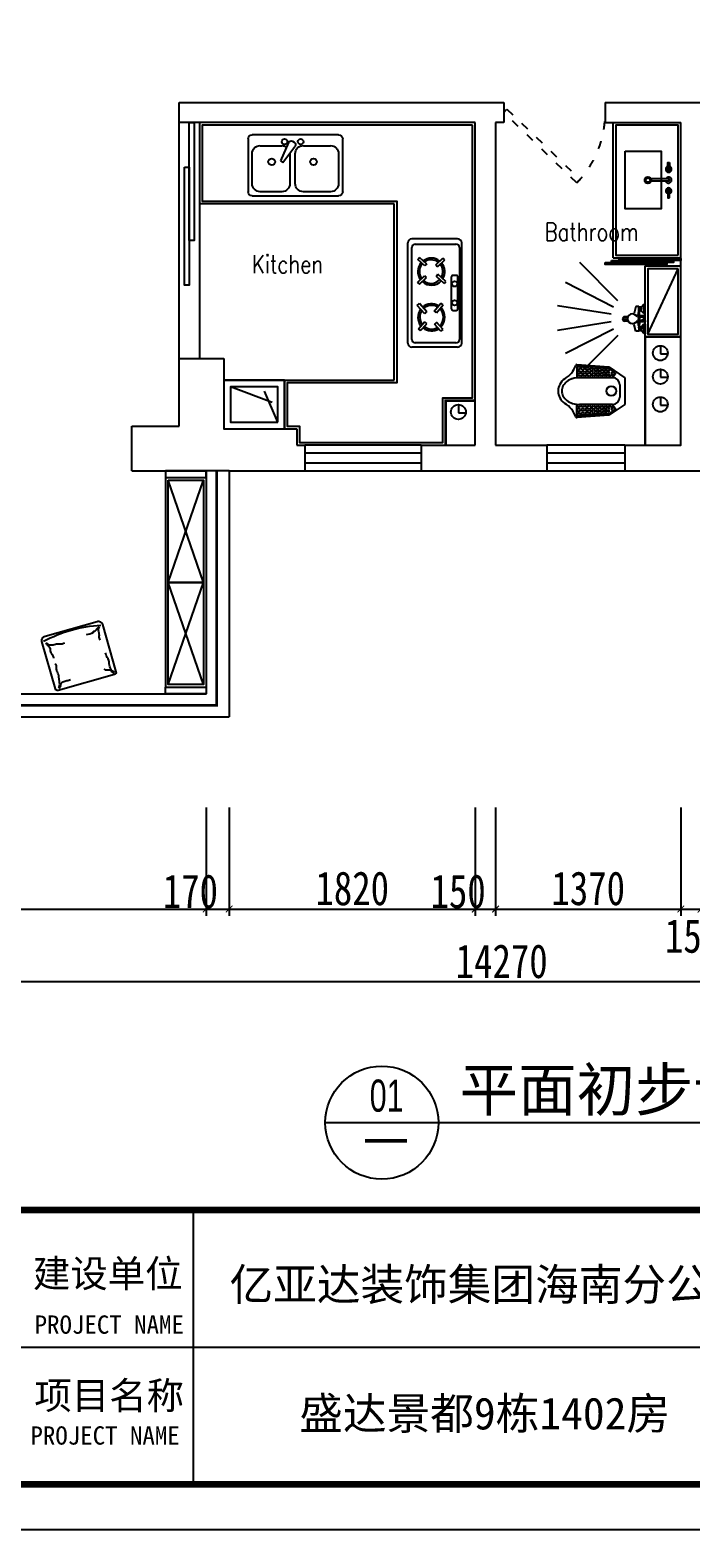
# Model space of a CAD drawing. Header units: millimetres. Extents: x -77055 to 331180, y -861586 to -491011.
# Drawn here: x 41169 to 46057, y -842693 to -831600 of the extents above; entities that cross this region are included whole.
import ezdxf
from ezdxf.enums import TextEntityAlignment as Align

# ---------------------------------------------------------------- set-up
doc = ezdxf.new("R2010")
doc.units = ezdxf.units.MM
doc.header["$PDMODE"] = 3
doc.linetypes.add('ACAD_ISO03W100', pattern=[30, 12, -18])
for name, color, linetype in [('0-01图框模板说明', 2, 'Continuous'), ('0-02图框细线', 136, 'Continuous'), ('250', 250, 'Continuous'), ('DOOR【门】', 1, 'Continuous'), ('IDS-FIXT', 31, 'Continuous'), ('IFF-Furn', 51, 'Continuous'), ('IFF-FURN-DETAIL', 56, 'Continuous'), ('JP-洁具灶具', 2, 'Continuous'), ('PUB_TEXT', 7, 'Continuous'), ('家具外线', 4, 'Continuous')]:
    doc.layers.add(name, color=color, linetype=linetype)
doc.styles.add('_SIMPLEX', font='SIMPLEX.shx', dxfattribs={"width": 0.8})
doc.styles.add('ar', font='arial.ttf')
doc.styles.add('DIM', font='simhei.ttf', dxfattribs={"width": 0.8})
doc.styles.add('DIM_FONT', font='SIMPLEX.shx', dxfattribs={"width": 0.8})
doc.styles.get("Standard").update_dxf_attribs({"font": 'simhei.ttf'})
doc.styles.add('黑体', font='simhei.ttf')
doc.dimstyles.new('1-50', dxfattribs={"dimscale": 50, "dimtxt": 5, "dimasz": 1, "dimexe": 1, "dimexo": 0.1, "dimgap": 0.5, "dimtad": 1, "dimdec": 0, "dimdsep": 46, "dimtxsty": 'DIM', "dimblk": 'ARCHTICK', "dimcen": 4, "dimdle": 1, "dimclrd": 3, "dimclre": 3, "dimclrt": 1, "dimadec": 0, "dimazin": 0, "dimtfac": 1, "dimtdec": 0, "dimtmove": 2, "dimatfit": 3, "dimldrblk": 'DOT', "dimfxl": 15, "dimfxlon": 1, "dimarcsym": 0})

# ---------------------------------------------------------------- blocks, each defined once
blk = doc.blocks.new('_ArchTick')
at = {"color": 0, "linetype": 'ByBlock', "const_width": 0.15}
blk.add_lwpolyline([(-0.5, -0.5), (0.5, 0.5)], dxfattribs=at)
blk = doc.blocks.new('*D182')
at = {"layer": '250', "color": 3, "lineweight": -2}
for p, q in [((37882, -837351), (37882, -838151)), ((42472, -837351), (42472, -838151)), ((37832, -838101), (42522, -838101))]:
    blk.add_line(p, q, dxfattribs=at)
at = {"layer": 'Defpoints', "color": 0}
for p in [(37882, -836876), (42472, -836946), (42472, -838101)]:
    blk.add_point(p, dxfattribs=at)
at = {"layer": '250', "color": 3, "lineweight": -2, "xscale": 50, "yscale": 50, "zscale": 50, "rotation": 180}
blk.add_blockref('_ArchTick', (37882, -838101), dxfattribs=at)
at = {"layer": '250', "color": 3, "lineweight": -2, "xscale": 50, "yscale": 50, "zscale": 50}
blk.add_blockref('_ArchTick', (42472, -838101), dxfattribs=at)
at = {"layer": '250', "color": 1, "insert": (40177, -837949), "char_height": 250, "attachment_point": 5, "style": 'DIM'}
blk.add_mtext('4590', dxfattribs=at)
blk = doc.blocks.new('_Dot')
at = {"color": 0, "linetype": 'ByBlock', "lineweight": -2}
blk.add_line((-0.5, 0), (-1, 0), dxfattribs=at)
at = {"color": 0, "linetype": 'ByBlock', "const_width": 0.5}
blk.add_lwpolyline([(-0.25, 0, 1), (0.25, 0, 1)], format="xyb", close=True, dxfattribs=at)
blk = doc.blocks.new('*D183')
at = {"layer": '250', "color": 3, "lineweight": -2}
for p, q in [((42472, -837351), (42472, -838151)), ((42642, -837351), (42642, -838151)), ((42422, -838101), (42692, -838101))]:
    blk.add_line(p, q, dxfattribs=at)
at = {"layer": 'Defpoints', "color": 0}
for p in [(42472, -836946), (42642, -837116), (42642, -838101)]:
    blk.add_point(p, dxfattribs=at)
at = {"layer": '250', "color": 3, "lineweight": -2, "xscale": 50, "yscale": 50, "zscale": 50, "rotation": 180}
blk.add_blockref('_ArchTick', (42472, -838101), dxfattribs=at)
at = {"layer": '250', "color": 3, "lineweight": -2, "xscale": 50, "yscale": 50, "zscale": 50}
blk.add_blockref('_ArchTick', (42642, -838101), dxfattribs=at)
at = {"layer": '250', "color": 1, "insert": (42355, -837971), "char_height": 250, "attachment_point": 5, "style": 'DIM'}
blk.add_mtext('170', dxfattribs=at)
blk = doc.blocks.new('*D184')
at = {"layer": '250', "color": 3, "lineweight": -2}
for p, q in [((42642, -837351), (42642, -838151)), ((44462, -837351), (44462, -838151)), ((42592, -838101), (44512, -838101))]:
    blk.add_line(p, q, dxfattribs=at)
at = {"layer": 'Defpoints', "color": 0}
for p in [(44462, -835106), (42642, -837116), (44462, -838101)]:
    blk.add_point(p, dxfattribs=at)
at = {"layer": '250', "color": 3, "lineweight": -2, "xscale": 50, "yscale": 50, "zscale": 50, "rotation": 180}
blk.add_blockref('_ArchTick', (42642, -838101), dxfattribs=at)
at = {"layer": '250', "color": 3, "lineweight": -2, "xscale": 50, "yscale": 50, "zscale": 50}
blk.add_blockref('_ArchTick', (44462, -838101), dxfattribs=at)
at = {"layer": '250', "color": 1, "insert": (43552, -837949), "char_height": 250, "attachment_point": 5, "style": 'DIM'}
blk.add_mtext('1820', dxfattribs=at)
blk = doc.blocks.new('*D185')
at = {"layer": '250', "color": 3, "lineweight": -2}
for p, q in [((44462, -837351), (44462, -838151)), ((44612, -837351), (44612, -838151)), ((44412, -838101), (44662, -838101))]:
    blk.add_line(p, q, dxfattribs=at)
at = {"layer": 'Defpoints', "color": 0}
for p in [(44462, -835106), (44612, -835106), (44612, -838101)]:
    blk.add_point(p, dxfattribs=at)
at = {"layer": '250', "color": 3, "lineweight": -2, "xscale": 50, "yscale": 50, "zscale": 50, "rotation": 180}
blk.add_blockref('_ArchTick', (44462, -838101), dxfattribs=at)
at = {"layer": '250', "color": 3, "lineweight": -2, "xscale": 50, "yscale": 50, "zscale": 50}
blk.add_blockref('_ArchTick', (44612, -838101), dxfattribs=at)
at = {"layer": '250', "color": 1, "insert": (44335, -837971), "char_height": 250, "attachment_point": 5, "style": 'DIM'}
blk.add_mtext('150', dxfattribs=at)
blk = doc.blocks.new('*D186')
at = {"layer": '250', "color": 3, "lineweight": -2}
for p, q in [((44612, -837351), (44612, -838151)), ((45982, -837351), (45982, -838151)), ((44562, -838101), (46032, -838101))]:
    blk.add_line(p, q, dxfattribs=at)
at = {"layer": 'Defpoints', "color": 0}
for p in [(45982, -834306), (44612, -835106), (45982, -838101)]:
    blk.add_point(p, dxfattribs=at)
at = {"layer": '250', "color": 3, "lineweight": -2, "xscale": 50, "yscale": 50, "zscale": 50, "rotation": 180}
blk.add_blockref('_ArchTick', (44612, -838101), dxfattribs=at)
at = {"layer": '250', "color": 3, "lineweight": -2, "xscale": 50, "yscale": 50, "zscale": 50}
blk.add_blockref('_ArchTick', (45982, -838101), dxfattribs=at)
at = {"layer": '250', "color": 1, "insert": (45297, -837949), "char_height": 250, "attachment_point": 5, "style": 'DIM'}
blk.add_mtext('1370', dxfattribs=at)
blk = doc.blocks.new('*D187')
at = {"layer": '250', "color": 3, "lineweight": -2}
for p, q in [((45982, -837351), (45982, -838151)), ((46132, -837351), (46132, -838151)), ((45932, -838101), (46182, -838101))]:
    blk.add_line(p, q, dxfattribs=at)
at = {"layer": 'Defpoints', "color": 0}
for p in [(45982, -834306), (46132, -835106), (46132, -838101)]:
    blk.add_point(p, dxfattribs=at)
at = {"layer": '250', "color": 3, "lineweight": -2, "xscale": 50, "yscale": 50, "zscale": 50, "rotation": 180}
blk.add_blockref('_ArchTick', (45982, -838101), dxfattribs=at)
at = {"layer": '250', "color": 3, "lineweight": -2, "xscale": 50, "yscale": 50, "zscale": 50}
blk.add_blockref('_ArchTick', (46132, -838101), dxfattribs=at)
at = {"layer": '250', "color": 1, "insert": (46068, -838301), "char_height": 250, "attachment_point": 5, "style": 'DIM'}
blk.add_mtext('150', dxfattribs=at)
blk = doc.blocks.new('*D193')
at = {"layer": '250', "color": 3, "lineweight": -2}
for p, q in [((37522, -837889), (37522, -838689)), ((51792, -837889), (51792, -838689)), ((51842, -838639), (37472, -838639))]:
    blk.add_line(p, q, dxfattribs=at)
at = {"layer": 'Defpoints', "color": 0}
for p in [(37522, -837254), (51792, -837254), (37522, -838639)]:
    blk.add_point(p, dxfattribs=at)
at = {"layer": '250', "color": 3, "lineweight": -2, "xscale": 50, "yscale": 50, "zscale": 50, "rotation": 180}
blk.add_blockref('_ArchTick', (37522, -838639), dxfattribs=at)
at = {"layer": '250', "color": 3, "lineweight": -2, "xscale": 50, "yscale": 50, "zscale": 50}
blk.add_blockref('_ArchTick', (51792, -838639), dxfattribs=at)
at = {"layer": '250', "color": 1, "insert": (44657, -838488), "char_height": 250, "attachment_point": 5, "style": 'DIM'}
blk.add_mtext('14270', dxfattribs=at)
blk = doc.blocks.new('A$C54042851')
at = {"layer": 'PUB_TEXT', "color": 5, "style": '_SIMPLEX', "width": 0.8}
for s, p in [('Bathroom', (5038, 223)), ('Kitchen', (2874, -16))]:
    blk.add_text(s, height=133.3, dxfattribs=at).set_placement(p)
blk = doc.blocks.new('FBVC8')
at = {"color": 3, "ltscale": 100}
for p, q in [((-160997, -537259), (-161014, -537023)), ((-160988, -537256), (-161004, -537030)), ((-160996, -537021), (-160915, -537021)), ((-160917, -537043), (-160917, -537286)), ((-160917, -537286), (-160917, -537043)), ((-160640, -537021), (-160720, -537021)), ((-160719, -537286), (-160719, -537043)), ((-160648, -537256), (-160631, -537030)), ((-160622, -537023), (-160639, -537259)), ((-160917, -537376), (-160997, -537259)), ((-160951, -537310), (-160988, -537256)), ((-160917, -537286), (-160951, -537310)), ((-160639, -537259), (-160719, -537376)), ((-160719, -537286), (-160684, -537310)), ((-160684, -537310), (-160648, -537256)), ((-160719, -537376), (-160917, -537376)), ((-160773, -537340), (-160863, -537340))]:
    blk.add_line(p, q, dxfattribs=at)
for centre, radius in [((-160989, -537037), 10.3), ((-160986, -537067), 10.3), ((-160982, -537099), 10.3), ((-160958, -537037), 10.3), ((-160956, -537067), 10.3), ((-160955, -537099), 10.3), ((-160928, -537036), 10.3), ((-160928, -537066), 10.3), ((-160928, -537097), 10.3), ((-160708, -537036), 10.3), ((-160708, -537066), 10.3), ((-160708, -537097), 10.3), ((-160681, -537099), 10.3), ((-160680, -537067), 10.3), ((-160678, -537037), 10.3), ((-160654, -537099), 10.3), ((-160650, -537067), 10.3), ((-160647, -537037), 10.3), ((-160980, -537131), 10.3), ((-160978, -537163), 10.3), ((-160976, -537193), 10.3), ((-160954, -537131), 10.3), ((-160953, -537163), 10.3), ((-160953, -537193), 10.3), ((-160928, -537130), 10.3), ((-160928, -537162), 10.3), ((-160928, -537192), 10.3), ((-160708, -537130), 10.3), ((-160708, -537162), 10.3), ((-160708, -537192), 10.3), ((-160683, -537163), 10.3), ((-160683, -537193), 10.3), ((-160682, -537131), 10.3), ((-160660, -537193), 10.3), ((-160658, -537163), 10.3), ((-160656, -537131), 10.3), ((-160975, -537223), 10.3), ((-160975, -537252), 10.3), ((-160951, -537223), 10.3), ((-160951, -537252), 10.3), ((-160951, -537290), 10.3), ((-160928, -537222), 10.3), ((-160928, -537251), 10.3), ((-160927, -537278), 10.3), ((-160818, -537277), 36), ((-160708, -537278), 10.3), ((-160708, -537222), 10.3), ((-160708, -537251), 10.3), ((-160685, -537223), 10.3), ((-160685, -537252), 10.3), ((-160685, -537290), 10.3), ((-160661, -537223), 10.3), ((-160661, -537252), 10.3)]:
    blk.add_circle(centre, radius, dxfattribs=at)
for centre, radius, start, end in [((-161067, -536842), 182, 288.9437, 330.2147), ((-160802, -537013), 134, 119.1312, 143.3787), ((-160777, -537031), 138, 143.3787, 162.8884), ((-160802, -537013), 107, 119.1312, 143.3787), ((-160818, -536985), 102, 90, 119.1312), ((-160818, -536985), 74.5, 90, 119.1312), ((-160818, -536985), 102, 60.8688, 90), ((-160818, -536985), 74.5, 60.8688, 90), ((-160834, -537013), 107, 36.6213, 60.8688), ((-160834, -537013), 134, 36.6213, 60.8688), ((-160858, -537031), 138, 17.1116, 36.6213), ((-160569, -536842), 182, 209.7853, 251.0563), ((-160996, -537030), 9, 90, 184.2364), ((-160738, -537043), 179, 162.8884, 180), ((-160898, -537043), 179, 0, 17.1116), ((-160640, -537030), 9, 355.7636, 90), ((-160631, -537023), 9, 355.7636, 71.0563), ((-160863, -537286), 54, 180, 270), ((-160773, -537286), 54, 270, 0)]:
    blk.add_arc(centre, radius, start, end, dxfattribs=at)
at = {"layer": '家具外线'}
blk.add_arc((-161005, -537023), 9, 108.9437, 184.2364, dxfattribs=at)
at = {"color": 3, "ltscale": 100, "style": 'DIM_FONT', "width": 0.8, "flags": 9}
for tag in ['YSIZE', 'XSIZE']:
    blk.add_attdef(tag, (-160719, -537376), '', height=0.45, rotation=180, dxfattribs=at)
blk = doc.blocks.new('941RFD')
at = {"color": 2}
for p, q in [((40964, 8550), (40841, 8550)), ((40964, 8532), (40841, 8532))]:
    blk.add_line(p, q, dxfattribs=at)
for points in [[(40643, 8754), (40909, 8754), (40909, 8328), (40643, 8328)], [(40971, 8671), (40971, 8613), (40959, 8613), (40959, 8671)], [(40971, 8411), (40971, 8469), (40959, 8469), (40959, 8411)]]:
    blk.add_lwpolyline(points, close=True, dxfattribs=at)
for radius in [24, 16]:
    blk.add_circle((40812, 8541), radius, dxfattribs=at)
for centre, radius, start, end in [((40841, 8541), 8.57, 90, 270), ((40965, 8621), 22, 105.2764, 74.7237), ((40965, 8541), 22, 202.9179, 157.0821), ((40964, 8541), 8.57, 270, 90), ((40965, 8461), 22, 285.2764, 254.7237)]:
    blk.add_arc(centre, radius, start, end, dxfattribs=at)
blk = doc.blocks.new('A$C761A5A90')
at = {"color": 8, "ltscale": 120}
for p, q in [((-77, 233), (-258, 589)), ((-23, 251), (-86, 646)), ((34, 251), (96, 646)), ((87, 233), (269, 589)), ((-123, 200), (-405, 483)), ((133, 200), (416, 483))]:
    blk.add_line(p, q, dxfattribs=at)
at = {"layer": 'IDS-FIXT'}
for p, q in [((-20, 123), (-17, 151)), ((-19, 124), (-16, 147)), ((-14, 126), (-12, 139)), ((12, 127), (10, 139)), ((17, 125), (14, 147)), ((18, 125), (15, 151)), ((-108, 8), (-89, 27)), ((-108, 0), (-108, 8)), ((-108, 8), (-40, 8)), ((-40, 0), (-108, 0)), ((-92, 68), (-44, 81)), ((-92, 45), (-92, 68)), ((-87, 45), (-92, 45)), ((-89, 41), (-87, 43)), ((-89, 33), (-89, 41)), ((-89, 41), (-86, 41)), ((-87, 31), (-89, 33)), ((-86, 33), (-89, 33)), ((-89, 27), (-87, 27)), ((-87, 45), (-87, 43)), ((-61, 45), (-87, 45)), ((-87, 43), (-74, 43)), ((-87, 27), (-87, 31)), ((-87, 31), (-74, 31)), ((-87, 27), (-74, 27)), ((-86, 41), (-84, 43)), ((-86, 41), (-86, 33)), ((-86, 33), (-83, 31)), ((-77, 41), (-79, 43)), ((-79, 31), (-77, 33)), ((-77, 33), (-77, 41)), ((-77, 41), (-74, 41)), ((-77, 33), (-74, 33)), ((-61, 43), (-74, 43)), ((-71, 41), (-74, 41)), ((-71, 33), (-74, 33)), ((-61, 31), (-74, 31)), ((-61, 27), (-74, 27)), ((-71, 41), (-69, 43)), ((-71, 33), (-71, 41)), ((-69, 31), (-71, 33)), ((-63, 33), (-66, 31)), ((-63, 41), (-65, 43)), ((-63, 41), (-63, 33)), ((-59, 41), (-63, 41)), ((-63, 33), (-59, 33)), ((-61, 45), (-61, 43)), ((-50, 45), (-61, 45)), ((-59, 41), (-61, 43)), ((-61, 31), (-59, 33)), ((-61, 27), (-61, 31)), ((-59, 27), (-61, 27)), ((-59, 33), (-59, 41)), ((-40, 8), (-59, 27)), ((-40, 8), (-40, 0)), ((-16, 57), (-27, 70)), ((-22, 44), (-15, 44)), ((-22, 0), (-22, 44)), ((-12, 0), (-22, 0)), ((-14, 47), (-14, 51)), ((-14, 47), (0, 47)), ((-11, 6), (-14, 42)), ((-14, 42), (0, 42)), ((-9, 6), (-12, 42)), ((-12, 18), (-12, 0)), ((-11, 8), (0, 8)), ((-11, 6), (0, 6)), ((14, 47), (0, 47)), ((14, 42), (0, 42)), ((11, 8), (0, 8)), ((11, 6), (0, 6)), ((9, 6), (12, 42)), ((11, 6), (14, 42)), ((12, 18), (12, 0)), ((12, 0), (22, 0)), ((14, 47), (14, 51)), ((22, 44), (15, 44)), ((16, 57), (27, 70)), ((22, 0), (22, 44)), ((38, 8), (57, 27)), ((38, 8), (38, 0)), ((106, 8), (38, 8)), ((38, 0), (73, 0)), ((90, 68), (42, 81)), ((48, 45), (59, 45)), ((57, 41), (59, 43)), ((57, 33), (57, 41)), ((57, 41), (61, 41)), ((59, 31), (57, 33)), ((61, 33), (57, 33)), ((57, 27), (59, 27)), ((59, 45), (59, 43)), ((59, 45), (85, 45)), ((59, 43), (72, 43)), ((59, 27), (59, 31)), ((59, 31), (72, 31)), ((59, 27), (72, 27)), ((61, 41), (63, 43)), ((61, 41), (61, 33)), ((61, 33), (64, 31)), ((69, 41), (67, 43)), ((67, 31), (69, 33)), ((69, 41), (72, 41)), ((69, 33), (69, 41)), ((69, 33), (72, 33)), ((85, 43), (72, 43)), ((75, 41), (72, 41)), ((75, 33), (72, 33)), ((85, 31), (72, 31)), ((85, 27), (72, 27)), ((73, 0), (93, 0)), ((75, 41), (77, 43)), ((75, 33), (75, 41)), ((77, 31), (75, 33)), ((84, 33), (81, 31)), ((84, 41), (82, 43)), ((84, 41), (84, 33)), ((87, 41), (84, 41)), ((84, 33), (87, 33)), ((85, 45), (85, 43)), ((85, 45), (90, 45)), ((87, 41), (85, 43)), ((85, 31), (87, 33)), ((85, 27), (85, 31)), ((87, 27), (85, 27)), ((87, 33), (87, 41)), ((106, 8), (87, 27)), ((90, 45), (90, 68)), ((93, 0), (106, 0)), ((106, 0), (106, 8))]:
    blk.add_line(p, q, dxfattribs=at)
for centre, radius, start, end in [((0, 93), 36.1, 319.5542, 220.4458), ((1, 149), 18, 95.4923, 174.5077), ((1, 145), 17.5, 96.9811, 173.0189), ((2, 139), 20.4, 99.0595, 154.6803), ((-1, 137), 11, 87.2058, 172.4054), ((-3, 149), 18, 5.4923, 84.5077), ((-3, 145), 17.5, 6.9811, 83.0189), ((-4, 139), 20.4, 25.3197, 80.9405), ((0, 137), 11, 7.5946, 92.7942), ((-3, 339), 301, 257.8397, 266.4081), ((-47, 38), 11.4, 98.8068, 145.204), ((-41, -1), 46.4, 73.3881, 101.84), ((-42, 6), 44.3, 59.2774, 98.8068), ((-51, 111), 30.8, 284.3003, 301.8624), ((-31, 33), 11.7, 39.2318, 73.3881), ((-1, 66), 25.6, 172.7672, 237.1919), ((-23, 51), 8.55, 0, 40.4458), ((-10, 45), 4.75, 143.1301, 216.8699), ((0, 27), 24.2, 241.9275, 298.0725), ((23, 51), 8.55, 139.5542, 180), ((10, 45), 4.75, 323.1301, 36.8699), ((-1, 66), 25.6, 308.018, 2.6898), ((40, 6), 44.3, 81.1932, 120.7226), ((-3, 339), 301, 274.7401, 282.1603), ((29, 33), 11.7, 106.6119, 127.7119), ((39, -1), 46.4, 78.16, 106.6119), ((49, 111), 30.8, 241.6884, 255.6997), ((45, 38), 11.4, 34.796, 81.1932)]:
    blk.add_arc(centre, radius, start, end, dxfattribs=at)
blk = doc.blocks.new('DWQ129')
for p, q in [((-370, 0), (370, 0)), ((-400, -368), (-400, -30)), ((-369, -356), (-369, -54)), ((-344, -29), (336, -29)), ((361, -54), (361, -356)), ((400, -368), (400, -30)), ((-370, -398), (370, -398)), ((336, -381), (-344, -381))]:
    blk.add_line(p, q)
at = {"color": 251}
for p, q in [((-278, -94), (-265, -79)), ((-278, -94), (-227, -140)), ((-265, -79), (-212, -126)), ((-153, -126), (-92, -70)), ((-139, -140), (-78, -85)), ((-92, -70), (-78, -85)), ((78, -71), (64, -85)), ((64, -85), (115, -138)), ((78, -71), (128, -124)), ((200, -126), (248, -75)), ((213, -141), (262, -86)), ((248, -75), (262, -86)), ((-282, -245), (-230, -197)), ((-271, -262), (-217, -213)), ((-146, -211), (-88, -261)), ((-134, -194), (-76, -245)), ((69, -268), (122, -211)), ((193, -220), (245, -274)), ((208, -207), (257, -258)), ((-282, -245), (-271, -262)), ((116, -321), (-115, -321)), ((-88, -261), (-76, -245)), ((69, -268), (84, -281)), ((84, -281), (138, -222)), ((245, -274), (257, -258)), ((-129, -335), (-129, -357)), ((-115, -370), (116, -370)), ((130, -357), (130, -335))]:
    blk.add_line(p, q, dxfattribs=at)
for centre in [(-73, -346), (67, -346)]:
    blk.add_circle(centre, 19.6, dxfattribs=at)
for centre, radius, start, end in [((370, -30), 30, 0, 90), ((-370, -30), 30, 90, 180), ((-344, -54), 25, 90, 180), ((336, -54), 25, 0, 90), ((-370, -368), 30, 180, 270), ((-344, -356), 25, 180, 270), ((336, -356), 25, 270, 0), ((370, -368), 30, 270, 360)]:
    blk.add_arc(centre, radius, start, end)
for centre, radius, start, end in [((-180, -174), 100, 52.3252, 129.7981), ((-179, -176), 87.6, 55.2274, 128.3044), ((-180, -174), 100, 327.6771, 40.8385), ((158, -174), 100, 137.5778, 226.0933), ((158, -174), 100, 48.4879, 126.1121), ((158, -172), 87.1, 47.4394, 125.8291), ((-180, -174), 100, 141.2751, 212.8912), ((-179, -176), 87.6, 141.4482, 209.989), ((-183, -171), 54, 208.967, 230.3249), ((-183, -171), 54, 122.9102, 144.3257), ((-183, -171), 54, 34.8915, 56.2494), ((-183, -171), 54, 313.1496, 334.5651), ((-179, -176), 87.6, 329.1709, 42.0403), ((158, -172), 87.1, 139.0196, 227.1419), ((163, -170), 57.9, 126.7687, 146.6963), ((163, -170), 57.9, 224.7715, 244.8471), ((163, -170), 57.9, 300.9043, 320.8319), ((163, -170), 57.9, 29.7341, 49.8097), ((158, -172), 87.1, 321.7714, 34.6707), ((158, -174), 100, 321.4884, 37.6396), ((-180, -174), 100, 224.3779, 316.2002), ((-179, -176), 87.6, 223.1761, 316.027), ((-115, -335), 13.7, 90, 180), ((158, -174), 100, 237.5886, 310.0227), ((158, -172), 87.1, 240.4139, 308.581), ((116, -335), 13.7, 0, 90), ((-115, -357), 13.7, 180, 270), ((116, -357), 13.7, 270, 0)]:
    blk.add_arc(centre, radius, start, end, dxfattribs=at)
blk = doc.blocks.new('adsfsfe')
at = {"color": 2, "linetype": 'Continuous'}
for p, q in [((-320, 0), (320, 0)), ((-350, -420), (-350, -30)), ((350, -30), (350, -420)), ((320, -450), (-320, -450))]:
    blk.add_line(p, q, dxfattribs=at)
at = {"color": 1, "linetype": 'Continuous'}
for p, q in [((-320, -90), (-320, -311)), ((-100, -30), (-260, -30)), ((-40, -310), (-40, -90)), ((-1, -90), (-1, -311)), ((260, -30), (59, -30)), ((320, -311), (320, -90)), ((-109, -257), (-92, -247)), ((-109, -257), (-92, -247)), ((-51, -393), (-109, -257)), ((-51, -393), (-109, -257)), ((-92, -247), (-3, -365)), ((-92, -247), (-3, -365)), ((-260, -370), (-100, -370)), ((-22, -403), (-9, -395)), ((-22, -403), (-9, -395)), ((59, -370), (260, -370))]:
    blk.add_line(p, q, dxfattribs=at)
at = {"color": 2, "linetype": 'Continuous'}
for centre, start, end in [((-320, -30), 90, 180), ((-320, -30), 90, 180), ((320, -30), 0, 90), ((320, -30), 0, 90), ((-320, -420), 180, 270), ((-320, -420), 180, 270), ((320, -420), 270, 0), ((320, -420), 270, 0)]:
    blk.add_arc(centre, 30, start, end, dxfattribs=at)
at = {"color": 1, "linetype": 'Continuous'}
for centre, radius, start, end in [((-260, -90), 59.9, 90, 180), ((-100, -90), 59.9, 0, 90), ((59, -90), 59.9, 90, 180), ((260, -90), 59.9, 0, 90), ((-260, -311), 59.9, 180, 270), ((59, -311), 59.9, 180, 270), ((260, -311), 59.9, 270, 0), ((-100, -311), 59.9, 270, 303.393), ((-100, -311), 59.9, 270, 303.393), ((-80, -400), 20, 0, 358.1945), ((-80, -400), 20, 0, 358.1945), ((-32, -386), 20, 200.5377, 300), ((-32, -386), 20, 200.5377, 300), ((-19, -378), 20, 300, 39.4623), ((-19, -378), 20, 300, 39.4623), ((39, -400), 20, 181.8055, 180), ((39, -400), 20, 181.8055, 180)]:
    blk.add_arc(centre, radius, start, end, dxfattribs=at)
at = {"color": 8, "linetype": 'Continuous'}
for centre, start, end in [((-175, -251), 0, 359.1942), ((-175, -251), 0, 359.1942), ((134, -251), 180.8058, 180), ((134, -251), 180.8058, 180)]:
    blk.add_arc(centre, 25, start, end, dxfattribs=at)
blk = doc.blocks.new('A$C5D8A721D')
at = {"layer": 'IFF-Furn'}
blk.add_lwpolyline([(29, 51), (425, 0, 0.414214), (462, 29), (509, 389, 0.414214), (494, 408), (65, 463, 0.414214), (47, 449), (0, 88, 0.414214)], format="xyb", close=True, dxfattribs=at)
at = {"layer": 'IFF-FURN-DETAIL'}
for points in [[(70, 445, -0.20379), (85, 407, 0.033601), (86, 368, -0.111527), (80, 327, 0.153826), (79, 298, -0.225649), (73, 266, -2.297568)], [(76, 450, -0.094385), (93, 422, 0.21959), (110, 405, 0.095941), (140, 400, -0.075371), (168, 397, 0.326585)], [(494, 397, 0.137623), (476, 380, -0.270745), (454, 368, 0.100412), (433, 365, -0.978192), (426, 362, -0.27464)], [(500, 394, 0.156673), (475, 362, 0.108866), (469, 323, -0.119713), (461, 275, 0.097507), (453, 238, -4.248713)], [(28, 101, -0.061651), (44, 129, 0.205907), (51, 157, -0.184945), (57, 186, 0.133745), (68, 221, 0.049256)], [(31, 99, -0.286356), (57, 121, -0.081914), (87, 122, 0.097865), (122, 123, -0.144535), (167, 121, -0.047373)], [(436, 44, -0.30542), (424, 76, 0.11444), (423, 111, -0.163068), (426, 140, 0.276178)], [(432, 41, -0.089736), (411, 59, 0.219105), (387, 71, -0.822223), (386, 76, 0.140293), (330, 86, -0.980874)]]:
    blk.add_lwpolyline(points, format="xyb", dxfattribs=at)
blk.add_arc((356, 1029), 1002, 249.9657, 275.3152, dxfattribs=at)
blk = doc.blocks.new('A$C277C16EF')
at = {"layer": '0-01图框模板说明', "color": 2, "const_width": 49}
blk.add_lwpolyline([(-338, 19745), (-338, 338), (-28062, 338), (-28062, 19745)], close=True, dxfattribs=at)
blk.add_lwpolyline([(-338, 2367), (-28066, 2367)], dxfattribs=at)
at = {"layer": '0-02图框细线'}
for p, q in [((-16842, 327), (-16842, 2367)), ((-21553, 1352), (-338, 1352))]:
    blk.add_line(p, q, dxfattribs=at)
blk.add_lwpolyline([(0, 20083), (0, 0), (-28400, 0), (-28400, 20083)], close=True, dxfattribs=at)
at = {"layer": '0-02图框细线', "attachment_point": 4}
for s, insert, char_height in [('{\\fSimSun|b0|i0|c134|p2;建设单位}', (-18031, 1885), 202.86), ('{\\fSimSun|b0|i0|c134|p2;PROJECT NAME}', (-18018, 1518), 135.24), ('{\\fSimSun|b0|i0|c134|p2;项目名称}', (-18020, 983), 202.86), ('{\\fSimSun|b0|i0|c134|p2;PROJECT NAME}', (-18049, 698), 135.24)]:
    blk.add_mtext(s, dxfattribs=dict(at, insert=insert, char_height=char_height))
at = {"layer": '0-02图框细线', "char_height": 236.67, "attachment_point": 5, "style": '黑体'}
for s, insert in [('亿亚达装饰集团海南分公司', (-14640, 1802)), ('{\\fSimSun|b0|i0|c134|p2;盛达景都9栋1402房}', (-14690, 849))]:
    blk.add_mtext(s, dxfattribs=dict(at, insert=insert))

msp = doc.modelspace()

# ---------------------------------------------------------------- linework, layer by layer
at = {"color": 2}
msp.add_line((43352.5, -839680.4), (44188.8, -839680.4), dxfattribs=at)
msp.add_line((44188.8, -839680.4), (48490.3, -839680.4))
at = {"color": 150}
msp.add_circle((43770.7, -839680.4), 418.2, dxfattribs=at)
at = {"layer": '250', "color": 7}
for p, q in [((42271.9, -832285.3), (42271.9, -832135.3)), ((42271.9, -832135.3), (44671.9, -832135.3)), ((44671.9, -832135.3), (44671.9, -832285.3)), ((45421.9, -832135.3), (45421.9, -832285.3)), ((45421.9, -832135.3), (48391.9, -832135.3)), ((42421.9, -832285.3), (42271.9, -832285.3)), ((44461.9, -832285.3), (42421.9, -832285.3)), ((44461.9, -834670.3), (44461.9, -832285.3)), ((44671.9, -832285.3), (44611.9, -832285.3)), ((44611.9, -832285.3), (44611.9, -834670.3)), ((45421.9, -832285.3), (45981.9, -832285.3)), ((45981.9, -833870.3), (45981.9, -832285.3)), ((45716.9, -834670.3), (45716.9, -833870.3)), ((45716.9, -833870.3), (45981.9, -833870.3)), ((42271.9, -834530.3), (42271.9, -834030.3)), ((42271.9, -834030.3), (42601.9, -834030.3)), ((42601.9, -834030.3), (42601.9, -834190.3)), ((42601.9, -834190.3), (43051.9, -834190.3)), ((42960.3, -834354.6), (42651.9, -834240.3)), ((43051.9, -834190.3), (43051.9, -834550.3)), ((43001.9, -834500.3), (42901.9, -834270.3)), ((41921.9, -834860.3), (41921.9, -834530.3)), ((41921.9, -834530.3), (42271.9, -834530.3)), ((43051.9, -834550.3), (43141.9, -834550.3)), ((43141.9, -834550.3), (43141.9, -834670.3)), ((43141.9, -834670.3), (43201.9, -834670.3)), ((43201.9, -834670.3), (43201.9, -834860.3)), ((44061.9, -834670.3), (44061.9, -834860.3)), ((44061.9, -834670.3), (44461.9, -834670.3)), ((44611.9, -834670.3), (44991.9, -834670.3)), ((44991.9, -834670.3), (44991.9, -834860.3)), ((45566.9, -834670.3), (45566.9, -834860.3)), ((45566.9, -834670.3), (45716.9, -834670.3)), ((41921.9, -834860.3), (42471.9, -834860.3)), ((42641.9, -834860.3), (42471.9, -834860.3)), ((42641.9, -834860.3), (43201.9, -834860.3)), ((44061.9, -834860.3), (44991.9, -834860.3)), ((45566.9, -834860.3), (46311.9, -834860.3))]:
    msp.add_line(p, q, dxfattribs=at)
at = {"layer": '250', "color": 8}
for p, q in [((42271.9, -834030.3), (42271.9, -832285.3)), ((42421.9, -832285.3), (42421.9, -834030.3)), ((45736.9, -833850.3), (45961.9, -833365.3)), ((45830.2, -833934.8), (45830.2, -833994.7)), ((45830.2, -833994.7), (45885, -833994.7)), ((45830.2, -834108.6), (45830.2, -834168.6)), ((45830.2, -834168.6), (45885, -834168.6)), ((44336.9, -834370.3), (44336.9, -834430.3)), ((45830.2, -834314.3), (45830.2, -834374.2)), ((45830.2, -834374.2), (45885, -834374.2)), ((44336.9, -834430.3), (44391.7, -834430.3)), ((42471.9, -834860.3), (42471.9, -836510.3)), ((42641.9, -834860.3), (42641.9, -836680.3)), ((39516.9, -836510.3), (42471.9, -836510.3)), ((39516.9, -836680.3), (42641.9, -836680.3))]:
    msp.add_line(p, q, dxfattribs=at)
at = {"layer": '250', "color": 2}
for p, q in [((45481.9, -833285.3), (45481.9, -832285.3)), ((43861.9, -832885.3), (42421.9, -832885.3)), ((43861.9, -834190.3), (43861.9, -832885.3)), ((45481.9, -833285.3), (45981.9, -833285.3)), ((45716.9, -833870.3), (45716.9, -833345.3)), ((45716.9, -833345.3), (45981.9, -833345.3)), ((43051.9, -834190.3), (43861.9, -834190.3)), ((44061.9, -834670.3), (43201.9, -834670.3)), ((45566.9, -834670.3), (44991.9, -834670.3)), ((42171.9, -834910.3), (42171.9, -836460.3)), ((43201.9, -834860.3), (44061.9, -834860.3)), ((44991.9, -834860.3), (45566.9, -834860.3))]:
    msp.add_line(p, q, dxfattribs=at)
at = {"layer": '250', "color": 1}
for p, q in [((44061.9, -834730.3), (43201.9, -834730.3)), ((43201.9, -834800.3), (44061.9, -834800.3)), ((45566.9, -834730.3), (44991.9, -834730.3)), ((44991.9, -834800.3), (45566.9, -834800.3))]:
    msp.add_line(p, q, dxfattribs=at)
at = {"layer": '250', "color": 2}
for points in [[(42346.9, -832285.3), (42381.9, -832285.3), (42381.9, -833157.8), (42346.9, -833157.8)], [(42311.9, -832615.5), (42346.9, -832615.5), (42346.9, -833488), (42311.9, -833488)]]:
    msp.add_lwpolyline(points, close=True, dxfattribs=at)
at = {"layer": '250', "color": 1}
for points in [[(44441.9, -832305.3), (42441.9, -832305.3), (42441.9, -832865.3), (43881.9, -832865.3), (43881.9, -834210.3), (43071.9, -834210.3), (43071.9, -834530.3), (43161.9, -834530.3), (43161.9, -834650.3), (43201.9, -834650.3), (44061.9, -834650.3), (44222.1, -834650.3), (44222.1, -834321.4), (44441.9, -834321.4)], [(45961.9, -833265.3), (45961.9, -832305.3), (45501.9, -832305.3), (45501.9, -833265.3), (45961.9, -833265.3)], [(45961.9, -833365.3), (45736.9, -833365.3), (45736.9, -833850.3), (45961.9, -833850.3), (45961.9, -833365.3)], [(42191.9, -834930.3), (42451.9, -834930.3), (42451.9, -836440.3), (42191.9, -836440.3)]]:
    msp.add_lwpolyline(points, close=True, dxfattribs=at)
at = {"layer": '250', "color": 4}
for points in [[(45422.4, -833320.3), (45879.1, -833320.3), (45879.1, -833335.3), (45422.4, -833335.3)], [(45470, -833305.3), (45926.7, -833305.3), (45926.7, -833320.3), (45470, -833320.3)], [(45525.2, -833290.3), (45981.9, -833290.3), (45981.9, -833305.3), (45525.2, -833305.3)]]:
    msp.add_lwpolyline(points, close=True, dxfattribs=at)
at = {"layer": '250', "color": 7}
for points in [[(45716.9, -834670.3), (45981.9, -834670.3), (45981.9, -833870.3), (45716.9, -833870.3)], [(43051.9, -834550.3), (43051.9, -834190.3), (42601.9, -834190.3), (42601.9, -834550.3)], [(43001.9, -834500.3), (43001.9, -834240.3), (42651.9, -834240.3), (42651.9, -834500.3)], [(42171.9, -834910.3), (42471.9, -834910.3), (42471.9, -834860.3), (42171.9, -834860.3)], [(42171.9, -836460.3), (42471.9, -836460.3), (42471.9, -836510.3), (42171.9, -836510.3)]]:
    msp.add_lwpolyline(points, close=True, dxfattribs=at)
at = {"layer": '250', "color": 7, "const_width": 20}
msp.add_lwpolyline([(44461.9, -834341.4), (44242.1, -834341.4), (44242.1, -834670.3)], dxfattribs=at)
at = {"layer": '250', "color": 1, "const_width": 20}
msp.add_lwpolyline([(39516.9, -836595.3), (42550.1, -836595.3), (42550.1, -834860.3)], dxfattribs=at)
at = {"layer": '250', "color": 1}
for points in [[(42451.9, -836440.3), (42191.9, -835685.3), (42451.9, -835685.3), (42191.9, -834930.3)], [(42191.9, -836440.3), (42451.9, -835685.3), (42191.9, -835685.3), (42451.9, -834930.3)]]:
    msp.add_lwpolyline(points, dxfattribs=at)
at = {"layer": '250', "color": 8}
for centre in [(45830.2, -833989.8), (45830.2, -834163.6), (44336.9, -834425.3), (45830.2, -834369.3)]:
    msp.add_circle(centre, 55, dxfattribs=at)
at = {"layer": 'DOOR【门】', "color": 8, "linetype": 'ACAD_ISO03W100', "ltscale": 5}
msp.add_lwpolyline([(44671.9, -832210.3), (44696.2, -832185.1), (45236.4, -832705.3), (45212.2, -832730.5)], close=True, dxfattribs=at)
msp.add_arc((44693.6, -832219.1), 728.4, 315.39488, 0.68834, dxfattribs=at)

# ---------------------------------------------------------------- block references
at = {"color": 2, "ltscale": 100}
msp.add_blockref('A$C54042851', (39936.9, -833382.8), dxfattribs=at)
at = {"color": 0}
msp.add_blockref('941RFD', (4926.4, -841251.4), dxfattribs=at)
at = {"color": 2, "rotation": 90}
msp.add_blockref('FBVC8', (-491809.4, -673452.4), dxfattribs=at)
at = {"layer": '250', "color": 7}
msp.add_blockref('A$C277C16EF', (59221.3, -842692.8), dxfattribs=at)
at = {"layer": '250', "color": 7, "xscale": -1, "rotation": 188.4315960126615}
msp.add_blockref('A$C5D8A721D', (41244.3, -836036.1), dxfattribs=at)
at = {"layer": 'IDS-FIXT', "rotation": 90.00000000000001}
msp.add_blockref('A$C761A5A90', (45716.9, -833735.8), dxfattribs=at)
at = {"layer": 'JP-洁具灶具', "xscale": -1, "rotation": 180}
msp.add_blockref('adsfsfe', (43131.4, -832826), dxfattribs=at)
at = {"layer": 'JP-洁具灶具', "rotation": 90.00020061012647}
msp.add_blockref('DWQ129', (43963.1, -833545.1), dxfattribs=at)

# ---------------------------------------------------------------- texts
at = {"color": 2, "style": 'ar', "flags": 8}
msp.add_attdef('平面初步设计方案三', text='原始结构图', height=316.8, dxfattribs=at).set_placement((46291, -839430.4), align=Align.MIDDLE)
at = {"color": 2, "style": 'ar', "width": 0.680032}
msp.add_attdef('01', text='02', height=237.6, dxfattribs=at).set_placement((43681, -839599.4), (43932, -839599.4), align=Align.FIT)
at = {"color": 2, "style": 'ar', "width": 3.8549, "flags": 8}
msp.add_attdef('-', text='-', height=237.6, dxfattribs=at).set_placement((43588.3, -839907.3), (44014.4, -839907.3), align=Align.FIT)

# ---------------------------------------------------------------- dimensions: what is measured, and where the dimension line sits
at = {"layer": '250', "color": 7}
for base, p1, p2, picture, middle in [((45981.9, -838100.7), (44611.9, -835105.7), (45981.9, -834305.7), '*D186', (45296.9, -837949.3)), ((44461.9, -838100.7), (42641.9, -837115.7), (44461.9, -835105.7), '*D184', (43551.9, -837949.3)), ((42471.9, -838100.7), (37881.9, -836875.7), (42471.9, -836945.7), '*D182', (40176.9, -837949.3))]:
    dim = msp.add_linear_dim(base=base, p1=p1, p2=p2, angle=180, dimstyle='1-50', dxfattribs=at)
    dim.commit()
    dim.dimension.update_dxf_attribs({"geometry": picture, "text_midpoint": middle})
for base, p1, p2, picture, middle in [((46131.9, -838100.7), (45981.9, -834305.7), (46131.9, -835105.7), '*D187', (46068.2, -838301.3)), ((44611.9, -838100.7), (44461.9, -835105.7), (44611.9, -835105.7), '*D185', (44334.9, -837971.5)), ((42641.9, -838100.7), (42471.9, -836945.7), (42641.9, -837115.7), '*D183', (42354.9, -837971.5))]:
    dim = msp.add_linear_dim(base=base, p1=p1, p2=p2, angle=180, dimstyle='1-50', dxfattribs=at)
    dim.commit()
    dim.dimension.update_dxf_attribs({"geometry": picture, "text_midpoint": middle, "dimtype": 160})
dim = msp.add_linear_dim(base=(37521.9, -838639.4), p1=(51791.9, -837253.9), p2=(37521.9, -837253.9), dimstyle='1-50', dxfattribs=at)
dim.commit()
dim.dimension.update_dxf_attribs({"geometry": '*D193', "text_midpoint": (44656.9, -838488)})

doc.saveas('drawing.dxf')
